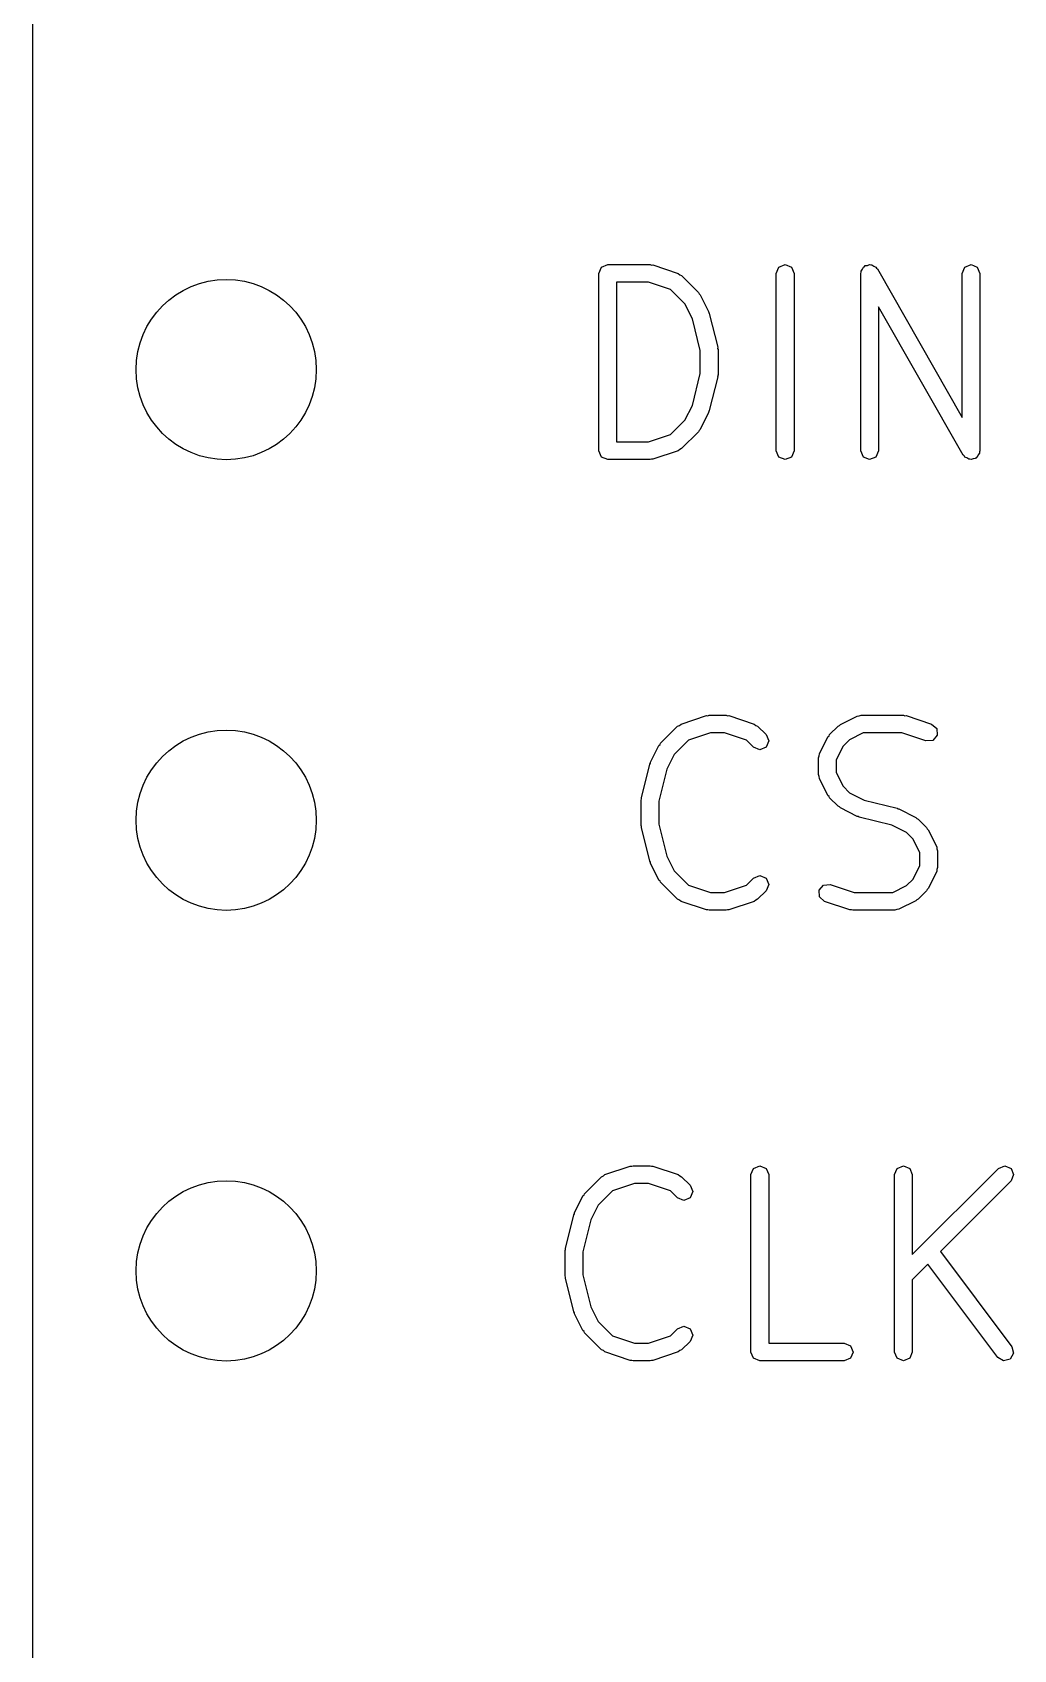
# Model space of a CAD drawing. Extents: x 51 to 109, y -109 to -51.2.
# Drawn here: x 64.31 to 69.84, y -99.92 to -90.81 of the extents above; entities that cross this region are included whole.
import ezdxf

# ---------------------------------------------------------------- set-up
doc = ezdxf.new("R2010")
doc.units = 0
doc.layers.add('BLACK', color=7, linetype='CONTINUOUS')

msp = doc.modelspace()

# ---------------------------------------------------------------- linework, layer by layer
at = {"layer": 'BLACK', "linetype": 'CONTINUOUS'}
for p, q in [((64.312, -79.6123), (64.312, -104.319)), ((67.5062, -92.1674), (67.5208, -92.1321)), ((67.5208, -92.1321), (67.5562, -92.1174)), ((67.5562, -92.1174), (67.7943, -92.1174)), ((67.7943, -92.1174), (67.8019, -92.1206)), ((67.8019, -92.1206), (67.8101, -92.12)), ((67.8101, -92.12), (67.953, -92.1676)), ((68.5062, -92.1674), (68.5208, -92.1321)), ((68.5208, -92.1321), (68.5562, -92.1174)), ((68.5562, -92.1174), (68.5915, -92.1321)), ((68.5915, -92.1321), (68.6062, -92.1674)), ((68.9824, -92.1674), (68.985, -92.1611)), ((68.9841, -92.1543), (68.9921, -92.144)), ((68.985, -92.1611), (68.9841, -92.1543)), ((68.9921, -92.144), (68.997, -92.1321)), ((68.997, -92.1321), (69.0034, -92.1294)), ((69.0034, -92.1294), (69.0076, -92.124)), ((69.0076, -92.124), (69.0204, -92.1224)), ((69.0204, -92.1224), (69.0324, -92.1174)), ((69.0324, -92.1174), (69.0387, -92.12)), ((69.0387, -92.12), (69.0455, -92.1192)), ((69.0455, -92.1192), (69.0558, -92.1271)), ((69.0558, -92.1271), (69.0677, -92.1321)), ((69.0677, -92.1321), (69.0704, -92.1384)), ((69.0704, -92.1384), (69.0758, -92.1426)), ((69.0758, -92.1426), (69.5538, -92.9791)), ((69.5538, -92.1674), (69.5685, -92.1321)), ((69.5685, -92.1321), (69.6038, -92.1174)), ((69.6038, -92.1174), (69.6392, -92.1321)), ((69.6392, -92.1321), (69.6538, -92.1674)), ((67.5062, -93.1674), (67.5062, -92.1674)), ((67.7862, -92.2174), (67.6062, -92.2174)), ((67.6062, -92.2174), (67.6062, -93.1174)), ((67.9101, -92.2587), (67.7862, -92.2174)), ((67.953, -92.1676), (67.9617, -92.1752)), ((67.9617, -92.1752), (67.9725, -92.1797)), ((67.9725, -92.1797), (68.0677, -92.2749)), ((68.5062, -93.1674), (68.5062, -92.1674)), ((68.6062, -92.1674), (68.6062, -93.1674)), ((68.9824, -93.1674), (68.9824, -92.1674)), ((69.5538, -92.9791), (69.5538, -92.1674)), ((69.6538, -92.1674), (69.6538, -93.1674)), ((67.9913, -92.3399), (67.9101, -92.2587)), ((68.0328, -92.423), (67.9913, -92.3399)), ((68.0677, -92.2749), (68.0709, -92.2825)), ((68.0709, -92.2825), (68.0771, -92.2879)), ((68.0771, -92.2879), (68.1247, -92.3832)), ((68.0776, -92.6021), (68.0328, -92.423)), ((68.1247, -92.3832), (68.1251, -92.3888)), ((68.1251, -92.3888), (68.1285, -92.3934)), ((68.1285, -92.3934), (68.1761, -92.5839)), ((69.5604, -93.1922), (69.0824, -92.3557)), ((69.0824, -92.3557), (69.0824, -93.1674)), ((68.0776, -92.7327), (68.0776, -92.6021)), ((68.1761, -92.5839), (68.1752, -92.5901)), ((68.1752, -92.5901), (68.1776, -92.596)), ((68.1776, -92.596), (68.1776, -92.7388)), ((68.0328, -92.9119), (68.0776, -92.7327)), ((68.1761, -92.751), (68.1285, -92.9414)), ((68.1776, -92.7388), (68.1752, -92.7447)), ((68.1752, -92.7447), (68.1761, -92.751)), ((67.9913, -92.9949), (68.0328, -92.9119)), ((68.1247, -92.9517), (68.0771, -93.0469)), ((68.1251, -92.946), (68.1247, -92.9517)), ((68.1285, -92.9414), (68.1251, -92.946)), ((67.9101, -93.0761), (67.9913, -92.9949)), ((68.0677, -93.0599), (67.9725, -93.1552)), ((68.0709, -93.0523), (68.0677, -93.0599)), ((68.0771, -93.0469), (68.0709, -93.0523)), ((67.6062, -93.1174), (67.7862, -93.1174)), ((67.7862, -93.1174), (67.9101, -93.0761)), ((67.9617, -93.1596), (67.953, -93.1672)), ((67.9725, -93.1552), (67.9617, -93.1596)), ((67.5208, -93.2028), (67.5062, -93.1674)), ((67.5562, -93.2174), (67.5208, -93.2028)), ((67.7943, -93.2174), (67.5562, -93.2174)), ((67.8019, -93.2143), (67.7943, -93.2174)), ((67.8101, -93.2149), (67.8019, -93.2143)), ((67.953, -93.1672), (67.8101, -93.2149)), ((68.5208, -93.2028), (68.5062, -93.1674)), ((68.5562, -93.2174), (68.5208, -93.2028)), ((68.5915, -93.2028), (68.5562, -93.2174)), ((68.6062, -93.1674), (68.5915, -93.2028)), ((68.997, -93.2028), (68.9824, -93.1674)), ((69.0324, -93.2174), (68.997, -93.2028)), ((69.0677, -93.2028), (69.0324, -93.2174)), ((69.0824, -93.1674), (69.0677, -93.2028)), ((69.5658, -93.1964), (69.5604, -93.1922)), ((69.5685, -93.2028), (69.5658, -93.1964)), ((69.5804, -93.2077), (69.5685, -93.2028)), ((69.5907, -93.2157), (69.5804, -93.2077)), ((69.5975, -93.2148), (69.5907, -93.2157)), ((69.6038, -93.2174), (69.5975, -93.2148)), ((69.6158, -93.2125), (69.6038, -93.2174)), ((69.6286, -93.2108), (69.6158, -93.2125)), ((69.6328, -93.2054), (69.6286, -93.2108)), ((69.6392, -93.2028), (69.6328, -93.2054)), ((69.6441, -93.1908), (69.6392, -93.2028)), ((69.652, -93.1806), (69.6441, -93.1908)), ((69.6538, -93.1674), (69.6512, -93.1738)), ((69.6512, -93.1738), (69.652, -93.1806)), ((67.9494, -94.7197), (67.9602, -94.7152)), ((67.9602, -94.7152), (67.969, -94.7076)), ((67.969, -94.7076), (68.1118, -94.66)), ((68.1118, -94.66), (68.12, -94.6606)), ((68.12, -94.6606), (68.1276, -94.6574)), ((68.1276, -94.6574), (68.2229, -94.6574)), ((68.2229, -94.6574), (68.2305, -94.6606)), ((68.2305, -94.6606), (68.2387, -94.66)), ((68.2387, -94.66), (68.3815, -94.7076)), ((68.3815, -94.7076), (68.3903, -94.7152)), ((68.3903, -94.7152), (68.4011, -94.7197)), ((68.8618, -94.7165), (68.8672, -94.7103)), ((68.8672, -94.7103), (68.9624, -94.6627)), ((68.9624, -94.6627), (68.974, -94.6619)), ((68.974, -94.6619), (68.9848, -94.6574)), ((68.9848, -94.6574), (69.2229, -94.6574)), ((69.2229, -94.6574), (69.2305, -94.6606)), ((69.2305, -94.6606), (69.2387, -94.66)), ((69.2387, -94.66), (69.3815, -94.7076)), ((69.3815, -94.7076), (69.4104, -94.7327)), ((67.8542, -94.8149), (67.9494, -94.7197)), ((68.0118, -94.7987), (67.9306, -94.8799)), ((68.1357, -94.7574), (68.0118, -94.7987)), ((68.2147, -94.7574), (68.1357, -94.7574)), ((68.3387, -94.7987), (68.2147, -94.7574)), ((68.378, -94.838), (68.3387, -94.7987)), ((68.4011, -94.7197), (68.4487, -94.7673)), ((68.4487, -94.7673), (68.4633, -94.8027)), ((68.4633, -94.8027), (68.4487, -94.838)), ((68.7496, -94.8755), (68.7972, -94.7803)), ((68.7972, -94.7803), (68.8034, -94.7749)), ((68.8034, -94.7749), (68.8066, -94.7673)), ((68.8066, -94.7673), (68.8542, -94.7197)), ((68.8542, -94.7197), (68.8618, -94.7165)), ((68.9191, -94.7961), (68.883, -94.8323)), ((68.9966, -94.7574), (68.9191, -94.7961)), ((69.2147, -94.7574), (68.9966, -94.7574)), ((69.3499, -94.8025), (69.2147, -94.7574)), ((69.3881, -94.7998), (69.3499, -94.8025)), ((69.4131, -94.7708), (69.3881, -94.7998)), ((69.4104, -94.7327), (69.4131, -94.7708)), ((67.7972, -94.9232), (67.8448, -94.8279)), ((67.8448, -94.8279), (67.851, -94.8225)), ((67.851, -94.8225), (67.8542, -94.8149)), ((67.9306, -94.8799), (67.8891, -94.963)), ((68.4133, -94.8527), (68.378, -94.838)), ((68.4487, -94.838), (68.4133, -94.8527)), ((68.7443, -94.8979), (68.7487, -94.8871)), ((68.7487, -94.8871), (68.7496, -94.8755)), ((68.883, -94.8323), (68.8443, -94.9097)), ((67.7458, -95.1239), (67.7934, -94.9334)), ((67.7934, -94.9334), (67.7968, -94.9288)), ((67.7968, -94.9288), (67.7972, -94.9232)), ((67.8891, -94.963), (67.8443, -95.1421)), ((68.7443, -94.9931), (68.7443, -94.8979)), ((68.8443, -94.9097), (68.8443, -94.9813)), ((68.8443, -94.9813), (68.883, -95.0588)), ((68.7487, -95.0039), (68.7443, -94.9931)), ((68.7496, -95.0155), (68.7487, -95.0039)), ((68.7972, -95.1107), (68.7496, -95.0155)), ((68.883, -95.0588), (68.9191, -95.0949)), ((67.7443, -95.136), (67.7467, -95.1301)), ((67.7443, -95.2788), (67.7443, -95.136)), ((67.7467, -95.1301), (67.7458, -95.1239)), ((67.8443, -95.1421), (67.8443, -95.2727)), ((68.8034, -95.1161), (68.7972, -95.1107)), ((68.8066, -95.1237), (68.8034, -95.1161)), ((68.8542, -95.1713), (68.8066, -95.1237)), ((68.9191, -95.0949), (69.0022, -95.1364)), ((69.0022, -95.1364), (69.1874, -95.1827)), ((68.8618, -95.1745), (68.8542, -95.1713)), ((68.8672, -95.1807), (68.8618, -95.1745)), ((68.9624, -95.2283), (68.8672, -95.1807)), ((68.9681, -95.2287), (68.9624, -95.2283)), ((68.9726, -95.2321), (68.9681, -95.2287)), ((69.1578, -95.2784), (68.9726, -95.2321)), ((69.1874, -95.1827), (69.1919, -95.1861)), ((69.1919, -95.1861), (69.1976, -95.1865)), ((69.1976, -95.1865), (69.2928, -95.2341)), ((69.2928, -95.2341), (69.2982, -95.2403)), ((69.2982, -95.2403), (69.3058, -95.2435)), ((69.3058, -95.2435), (69.3534, -95.2911)), ((67.7467, -95.2847), (67.7443, -95.2788)), ((67.7458, -95.291), (67.7467, -95.2847)), ((67.7934, -95.4814), (67.7458, -95.291)), ((67.8443, -95.2727), (67.8891, -95.4519)), ((69.2409, -95.3199), (69.1578, -95.2784)), ((69.277, -95.3561), (69.2409, -95.3199)), ((69.3534, -95.2911), (69.3566, -95.2987)), ((69.3566, -95.2987), (69.3628, -95.3041)), ((69.3628, -95.3041), (69.4104, -95.3993)), ((69.3157, -95.4335), (69.277, -95.3561)), ((69.3157, -95.5051), (69.3157, -95.4335)), ((69.4104, -95.3993), (69.4113, -95.411)), ((69.4113, -95.411), (69.4157, -95.4217)), ((69.4157, -95.4217), (69.4157, -95.5169)), ((67.7968, -95.486), (67.7934, -95.4814)), ((67.7972, -95.4917), (67.7968, -95.486)), ((67.8448, -95.5869), (67.7972, -95.4917)), ((67.8891, -95.4519), (67.9306, -95.5349)), ((67.9306, -95.5349), (68.0118, -95.6161)), ((69.277, -95.5826), (69.3157, -95.5051)), ((69.4113, -95.5277), (69.4104, -95.5393)), ((69.4157, -95.5169), (69.4113, -95.5277)), ((67.851, -95.5923), (67.8448, -95.5869)), ((67.8542, -95.5999), (67.851, -95.5923)), ((67.9494, -95.6952), (67.8542, -95.5999)), ((68.0118, -95.6161), (68.1357, -95.6574)), ((68.2147, -95.6574), (68.3387, -95.6161)), ((68.3387, -95.6161), (68.378, -95.5768)), ((68.378, -95.5768), (68.4133, -95.5622)), ((68.4133, -95.5622), (68.4487, -95.5768)), ((68.4487, -95.5768), (68.4633, -95.6122)), ((68.4633, -95.6122), (68.4487, -95.6475)), ((68.7469, -95.644), (68.7719, -95.6151)), ((68.7719, -95.6151), (68.8101, -95.6124)), ((68.8101, -95.6124), (68.9453, -95.6574)), ((69.1634, -95.6574), (69.2409, -95.6187)), ((69.2409, -95.6187), (69.277, -95.5826)), ((69.4104, -95.5393), (69.3628, -95.6345)), ((67.9602, -95.6996), (67.9494, -95.6952)), ((67.969, -95.7072), (67.9602, -95.6996)), ((68.1118, -95.7549), (67.969, -95.7072)), ((68.1357, -95.6574), (68.2147, -95.6574)), ((68.3815, -95.7072), (68.2387, -95.7549)), ((68.3903, -95.6996), (68.3815, -95.7072)), ((68.4011, -95.6952), (68.3903, -95.6996)), ((68.4487, -95.6475), (68.4011, -95.6952)), ((68.7496, -95.6822), (68.7469, -95.644)), ((68.7785, -95.7072), (68.7496, -95.6822)), ((68.9213, -95.7549), (68.7785, -95.7072)), ((68.9453, -95.6574), (69.1634, -95.6574)), ((69.2928, -95.7045), (69.1976, -95.7521)), ((69.2982, -95.6983), (69.2928, -95.7045)), ((69.3058, -95.6952), (69.2982, -95.6983)), ((69.3535, -95.6475), (69.3058, -95.6952)), ((69.3566, -95.6399), (69.3535, -95.6475)), ((69.3628, -95.6345), (69.3566, -95.6399)), ((68.12, -95.7543), (68.1118, -95.7549)), ((68.1276, -95.7574), (68.12, -95.7543)), ((68.2229, -95.7574), (68.1276, -95.7574)), ((68.2305, -95.7543), (68.2229, -95.7574)), ((68.2387, -95.7549), (68.2305, -95.7543)), ((68.9295, -95.7543), (68.9213, -95.7549)), ((68.9371, -95.7574), (68.9295, -95.7543)), ((69.1752, -95.7574), (68.9371, -95.7574)), ((69.186, -95.753), (69.1752, -95.7574)), ((69.1976, -95.7521), (69.186, -95.753)), ((67.4256, -97.3549), (67.5208, -97.2597)), ((67.5208, -97.2597), (67.5316, -97.2552)), ((67.5316, -97.2552), (67.5404, -97.2476)), ((67.5404, -97.2476), (67.6832, -97.2)), ((67.6832, -97.2), (67.6914, -97.2006)), ((67.6914, -97.2006), (67.699, -97.1974)), ((67.699, -97.1974), (67.7943, -97.1974)), ((67.7943, -97.1974), (67.8019, -97.2006)), ((67.8019, -97.2006), (67.8101, -97.2)), ((67.8101, -97.2), (67.953, -97.2476)), ((67.953, -97.2476), (67.9617, -97.2552)), ((67.9617, -97.2552), (67.9725, -97.2597)), ((67.9725, -97.2597), (68.0201, -97.3073)), ((68.3633, -97.2474), (68.378, -97.2121)), ((68.3633, -98.2474), (68.3633, -97.2474)), ((68.378, -97.2121), (68.4133, -97.1974)), ((68.4133, -97.1974), (68.4487, -97.2121)), ((68.4487, -97.2121), (68.4633, -97.2474)), ((68.4633, -97.2474), (68.4633, -98.1974)), ((69.1729, -97.2474), (69.1875, -97.2121)), ((69.1729, -98.2474), (69.1729, -97.2474)), ((69.1875, -97.2121), (69.2229, -97.1974)), ((69.2229, -97.1974), (69.2582, -97.2121)), ((69.2582, -97.2121), (69.2729, -97.2474)), ((69.2729, -97.6981), (69.7589, -97.2121)), ((69.2729, -97.2474), (69.2729, -97.6981)), ((69.7589, -97.2121), (69.7943, -97.1974)), ((69.7943, -97.1974), (69.8296, -97.2121)), ((69.8296, -97.2121), (69.8443, -97.2474)), ((69.8443, -97.2474), (69.8296, -97.2828)), ((67.4224, -97.3625), (67.4256, -97.3549)), ((67.5832, -97.3387), (67.502, -97.4199)), ((67.7072, -97.2974), (67.5832, -97.3387)), ((67.7862, -97.2974), (67.7072, -97.2974)), ((67.9101, -97.3387), (67.7862, -97.2974)), ((67.9494, -97.378), (67.9101, -97.3387)), ((68.0201, -97.3073), (68.0348, -97.3427)), ((68.0348, -97.3427), (68.0201, -97.378)), ((69.8296, -97.2828), (69.4317, -97.6807)), ((67.3686, -97.4632), (67.4162, -97.3679)), ((67.4162, -97.3679), (67.4224, -97.3625)), ((67.502, -97.4199), (67.4605, -97.503)), ((67.9848, -97.3927), (67.9494, -97.378)), ((68.0201, -97.378), (67.9848, -97.3927)), ((67.3172, -97.6639), (67.3648, -97.4734)), ((67.3648, -97.4734), (67.3682, -97.4688)), ((67.3682, -97.4688), (67.3686, -97.4632)), ((67.4605, -97.503), (67.4157, -97.6821)), ((67.3157, -97.676), (67.3181, -97.6701)), ((67.3157, -97.8188), (67.3157, -97.676)), ((67.3181, -97.6701), (67.3172, -97.6639)), ((67.4157, -97.6821), (67.4157, -97.8127)), ((69.4317, -97.6807), (69.8343, -98.2174)), ((67.4157, -97.8127), (67.4605, -97.9919)), ((69.3603, -97.7521), (69.2729, -97.8396)), ((69.7543, -98.2774), (69.3603, -97.7521)), ((67.3181, -97.8247), (67.3157, -97.8188)), ((67.3172, -97.831), (67.3181, -97.8247)), ((67.3648, -98.0215), (67.3172, -97.831)), ((69.2729, -97.8396), (69.2729, -98.2474)), ((67.4605, -97.9919), (67.502, -98.0749)), ((67.3682, -98.026), (67.3648, -98.0215)), ((67.3686, -98.0317), (67.3682, -98.026)), ((67.4162, -98.1269), (67.3686, -98.0317)), ((67.502, -98.0749), (67.5832, -98.1561)), ((67.4224, -98.1323), (67.4162, -98.1269)), ((67.4256, -98.1399), (67.4224, -98.1323)), ((67.5208, -98.2352), (67.4256, -98.1399)), ((67.5832, -98.1561), (67.7072, -98.1974)), ((67.7862, -98.1974), (67.9101, -98.1561)), ((67.9101, -98.1561), (67.9494, -98.1168)), ((67.9494, -98.1168), (67.9848, -98.1022)), ((67.9848, -98.1022), (68.0201, -98.1168)), ((68.0201, -98.1168), (68.0348, -98.1522)), ((68.0348, -98.1522), (68.0201, -98.1875)), ((67.5316, -98.2396), (67.5208, -98.2352)), ((67.5404, -98.2472), (67.5316, -98.2396)), ((67.6832, -98.2949), (67.5404, -98.2472)), ((67.7072, -98.1974), (67.7862, -98.1974)), ((67.953, -98.2472), (67.8101, -98.2949)), ((67.9617, -98.2396), (67.953, -98.2472)), ((67.9725, -98.2352), (67.9617, -98.2396)), ((68.0201, -98.1875), (67.9725, -98.2352)), ((68.378, -98.2828), (68.3633, -98.2474)), ((68.4633, -98.1974), (68.8895, -98.1974)), ((68.8895, -98.1974), (68.9249, -98.2121)), ((68.9249, -98.2121), (68.9395, -98.2474)), ((68.9395, -98.2474), (68.9249, -98.2828)), ((69.1875, -98.2828), (69.1729, -98.2474)), ((69.2729, -98.2474), (69.2582, -98.2828)), ((69.8438, -98.2545), (69.8243, -98.2874)), ((69.8343, -98.2174), (69.8438, -98.2545)), ((67.6914, -98.2943), (67.6832, -98.2949)), ((67.699, -98.2974), (67.6914, -98.2943)), ((67.7943, -98.2974), (67.699, -98.2974)), ((67.8019, -98.2943), (67.7943, -98.2974)), ((67.8101, -98.2949), (67.8019, -98.2943)), ((68.4133, -98.2974), (68.378, -98.2828)), ((68.8895, -98.2974), (68.4133, -98.2974)), ((68.9249, -98.2828), (68.8895, -98.2974)), ((69.2229, -98.2974), (69.1875, -98.2828)), ((69.2582, -98.2828), (69.2229, -98.2974)), ((69.7872, -98.2969), (69.7543, -98.2774)), ((69.8243, -98.2874), (69.7872, -98.2969))]:
    msp.add_line(p, q, dxfattribs=at)
at = {"layer": 'BLACK'}
for centre in [(65.405, -92.71), (65.405, -95.25), (65.405, -97.79)]:
    msp.add_circle(centre, 0.508, dxfattribs=at)

doc.saveas('drawing.dxf')
